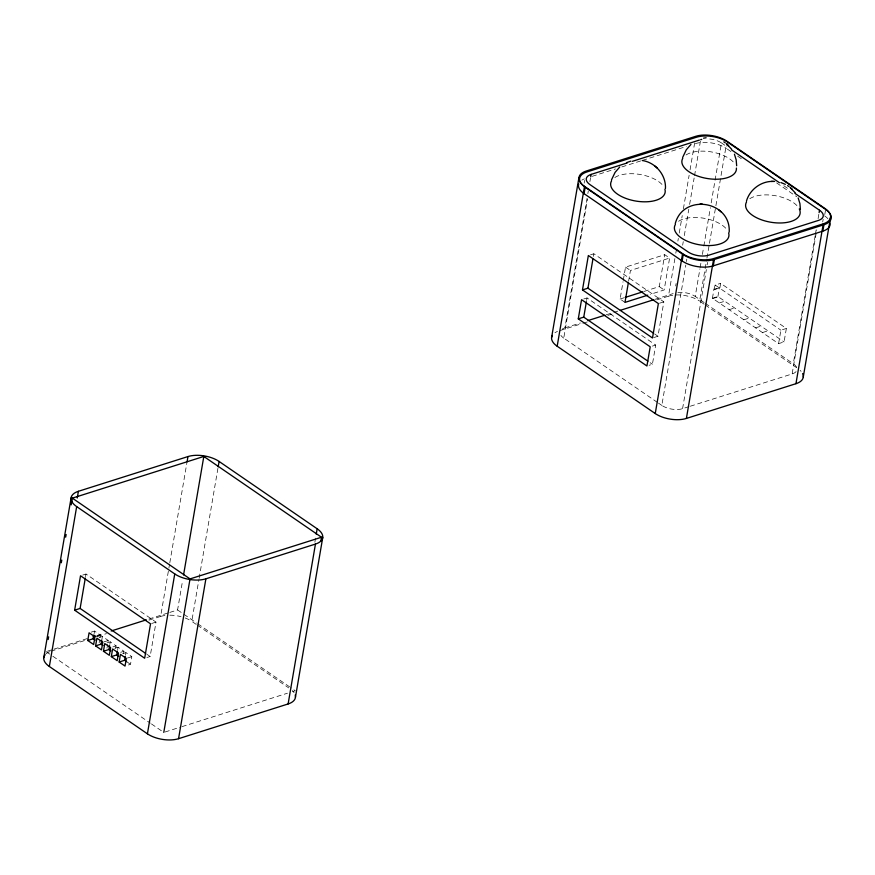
<?xml version="1.0" encoding="UTF-8"?>
<svg xmlns="http://www.w3.org/2000/svg" width="875" height="875" viewBox="0 0 875 875"><rect width="100%" height="100%" fill="white"/><g stroke="black" fill="none" stroke-linecap="round" stroke-linejoin="round"><path stroke-width="0.66" stroke-dasharray="4.38 3.28" d="M85.553 576.68L86.002 574.033L156.023 622.103L150.139 656.502L146.858 657.552M94.117 633.631L94.555 631.072L100.439 635.119L99.127 642.786M101.741 640.303L102.397 636.464L108.281 640.5L107.844 643.059M106.969 648.178L107.625 644.339M109.802 644.405L110.239 641.845L116.123 645.881L115.686 648.441M117.644 649.786L118.081 647.227L123.966 651.273L123.528 653.833M125.497 655.178L125.934 652.619L131.819 656.655L130.506 664.333L127.214 665.372M149.023 620.134L160.628 616.448L169.586 564.058M169.816 562.712L186.812 463.291M169.772 612.423L177.581 609.952L182.645 580.333M196.23 624.4L191.767 621.338L198.888 579.688M199.117 578.342L217.952 468.169M314.869 542.205L315.558 538.18M584.161 183.127L584.62 180.436M562.264 329.109A14.864 7.252 9.7 0 1 564.9 327.895L587.038 198.384M587.858 193.594L588.263 191.188M589.903 181.595L590.516 177.997M657.355 402.358L563.752 338.1L587.53 198.997M593.381 256.419L593.83 253.772L663.852 301.842L657.967 336.241L653.592 337.63M586.6 300.497L587.038 297.938L655.692 345.067L652.411 364.252L649.119 365.291M624.991 302.389L620.091 299.02L623.044 281.739M623.263 280.405L625.537 267.116L664.716 254.691L669.616 258.059L664.169 289.964L650.267 294.372M628.622 281.116L630.448 270.473L669.616 258.059M644.098 291.408L659.258 286.606L664.716 254.691M656.862 299.873L668.456 296.188L674.887 258.573M675.806 253.192L676.495 249.167M677.873 241.106L678.333 238.416M679.252 233.045L682.237 215.578M683.386 208.863L689.128 175.273M690.047 169.892L694.641 143.019M675.686 285.972L676.091 283.566M682.653 245.197L683.266 241.598M684.294 235.605L688.8 209.223M689.62 204.422L694.127 178.041M694.542 175.645L700.481 140.875M689.03 406.623L682.577 408.669A14.864 7.252 9.7 0 1 661.817 405.409L685.803 265.114M686.416 261.516L686.82 259.12M704.134 302.542L695.22 296.417L699.934 268.844M700.131 267.641L700.952 262.85M702.395 254.45L703.413 248.456M703.828 246.061L710.38 207.681M711.2 202.891L721.448 142.931A14.864 7.252 9.7 0 0 706.814 138.83M704.058 304.139L699.606 301.077L706.716 259.427M706.945 258.081L709.242 244.65M709.472 243.305L715.673 207.025M715.903 205.691L726.009 146.562M730.953 151.572L726.491 148.509L727.366 143.391M682.577 408.669L706.355 269.566M707.175 264.775L707.591 262.38M712.436 298.233L713.967 289.286L719.884 287.842L720.65 283.336L786.363 328.453L784.066 341.906L778.586 343.645L712.436 298.233L717.916 296.505L784.066 341.906M713.967 289.286L715.17 285.075L720.65 283.336M717.916 296.505L719.447 287.547M778.586 343.645L780.894 330.181L786.363 328.453M796.567 367.216A14.864 7.252 9.7 0 0 793.286 363.738L815.216 235.43M815.423 234.227L816.244 229.436M818.092 218.641L818.913 213.839M690.309 406.219L792.138 373.942L816.736 230.048M822.708 221.944L823.167 219.253M824.775 214.55L825.65 209.431M592.233 176.312L615.431 168.952M621.884 166.917L641.211 160.781M642.502 160.377L686.328 146.486M590.548 254.811L593.83 253.772M583.756 298.988L587.038 297.938M620.091 299.02L623.875 297.817M564.9 327.895L580.366 322.984M606.145 314.814L612.588 312.78M613.878 312.364L617.739 311.139M655.123 299.294L673.17 293.573M560.186 330.509L582.105 323.564M583.384 323.159L587.256 321.934M607.873 315.394L613.036 313.764M659.466 303.231L663.852 301.842M714.405 289.581L719.884 287.842M712.873 298.539L718.353 296.8M719.305 302.947L724.784 301.208M729.105 309.684L734.584 307.945M652.4 346.106L655.692 345.067M743.816 319.78L749.295 318.041M755.584 327.852L761.064 326.123M762.453 332.566L767.933 330.827M82.709 575.083L86.002 574.033M91.263 632.122L94.555 631.072M47.414 651.219L52.62 649.567M53.922 649.152L89.064 638.006M96.873 635.534L103.381 633.467M148.947 619.03L168.47 612.839M96.053 636.508L100.439 635.119M51.067 651.186L85.87 640.15M97.475 636.475L106.487 633.609M99.105 637.503L102.397 636.464M151.637 623.492L156.023 622.103M103.895 641.889L108.281 640.5M106.958 642.884L110.239 641.845M112.842 646.931L116.123 645.881M114.8 648.277L118.081 647.227M120.684 652.312L123.966 651.273M122.642 653.658L125.934 652.619M127.433 658.044L131.819 656.655M165.091 731.992L180.72 727.038M182.022 726.633L287.448 693.208M292.655 691.556L295.258 690.725L290.784 687.652M721.448 142.931L724.795 145.228M783.858 185.763L788.32 188.825M737.636 156.155L742.098 159.217M776.639 182.93L796.698 196.7M715.17 285.075L780.894 330.181M705.25 303.308L793.286 363.738M705.173 304.905L796.556 367.631M659.258 286.606L664.169 289.964M625.537 267.116L630.448 270.473M654.642 333.955L657.967 336.241M650.158 362.698L652.411 364.252M658.47 403.123L661.817 405.409M177.581 609.952L196.634 623.033M197.75 623.798L289.658 686.886M197.345 625.166L288.728 687.892M146.803 654.216L150.139 656.502M126.58 661.642L130.506 664.333M46.112 651.623L51.712 655.473M52.839 656.239L150.347 723.177M151.462 723.942L161.547 730.866M668.456 296.188A22.302 10.883 9.7 0 1 699.606 301.077M554.947 332.741A22.302 10.883 9.7 0 1 557.484 331.428M800.078 370.322A22.302 10.883 9.7 0 1 801.084 371.372M563.752 338.1A14.864 7.252 9.7 0 1 560.908 335.377M796.075 371.591A14.864 7.252 9.7 0 1 792.138 373.942M677.852 292.469A14.864 7.252 9.7 0 1 695.22 296.417M695.352 143.62A22.302 10.883 9.7 0 1 726.491 148.509M824.556 215.83A22.302 10.883 9.7 0 1 827.969 218.805M581.831 180.173A22.302 10.883 9.7 0 1 584.369 178.861M614.841 177.527A27.584 13.453 9.7 0 1 640.773 174.595A27.584 13.453 9.7 0 1 663.534 186.364M678.584 221.277A27.584 13.453 9.7 0 1 704.517 218.345A27.584 13.453 9.7 0 1 727.278 230.114M749.798 198.702A27.584 13.453 9.7 0 1 775.731 195.77A27.584 13.453 9.7 0 1 798.492 207.539M686.055 154.952A27.584 13.453 9.7 0 1 711.988 152.02A27.584 13.453 9.7 0 1 734.737 163.789M160.628 616.448A22.302 10.883 9.7 0 1 165.714 615.409M169.816 615.191A22.302 10.883 9.7 0 1 181.038 616.667M185.205 617.991A22.302 10.883 9.7 0 1 191.767 621.338M46.058 653.811A22.302 10.883 9.7 0 1 49.656 651.689M292.239 690.583A22.302 10.883 9.7 0 1 294.098 692.738"/><path stroke-width="1.31" d="M665.459 188.355C666.105 174.945 655.452 162.367 642.217 160.508M729.203 232.116C731.019 200.648 683.222 193.233 675.238 223.65M736.663 165.78L736.17 159.808L734.431 154.175M800.417 209.541L799.914 203.558L798.175 197.925M43.761 657.825L71.083 497.941M48.18 639.505L48.639 636.814M61.305 562.767L61.764 560.077M65.669 537.184L66.128 534.494M71.192 504.864L72.352 498.137L203.82 456.455L321.497 537.239L320.808 541.275M77.252 498.017L78.4 491.302L187.961 456.564A22.302 10.883 9.7 0 1 219.1 461.453L317.166 528.773A22.302 10.883 9.7 0 1 315.448 544.075L288.116 703.959L178.555 738.697A22.302 10.883 9.7 0 1 147.416 733.808L49.35 666.488A22.302 10.883 9.7 0 1 45.161 654.708M49.35 666.488L76.672 506.603A22.302 10.883 9.7 0 1 78.4 491.302M74.637 610.181L80.522 575.772L150.544 623.831L144.659 658.241L74.637 610.181L80.117 608.442L145.698 653.45M80.117 608.442L85.323 578.003M87.762 640.489L89.075 632.811L94.959 636.847L93.647 644.525L87.762 640.489L93.242 638.75L95.2 640.095M93.242 638.75L93.898 634.911M95.605 645.87L96.917 638.192L102.802 642.239L101.489 649.906L95.605 645.87L101.084 644.131L103.042 645.477M101.084 644.131L101.741 640.303M103.447 651.263L104.759 643.584L110.644 647.62L109.331 655.298L103.447 651.263L108.927 649.523L110.895 650.869M108.927 649.523L109.583 645.684M111.3 656.644L112.612 648.966L118.497 653.002L117.184 660.68L111.3 656.644L116.78 654.905L118.737 656.25M116.78 654.905L117.425 651.066M119.142 662.025L120.455 654.358L126.339 658.394L125.027 666.072L119.142 662.025L124.622 660.286L126.58 661.642M124.622 660.286L125.278 656.458M187.042 461.945L187.961 456.564M147.416 733.808L174.748 573.923L76.672 506.603M183.564 574.941L203.82 456.455M163.789 732.408L190.028 578.911L321.497 537.239M218.181 466.834L219.1 461.453M178.555 738.697L205.888 578.812L315.448 544.075M316.247 534.144L317.166 528.773M295.433 697.32L322.755 537.436M551.589 337.564L578.922 177.68M557.178 346.227L584.511 186.342A22.302 10.883 9.7 0 1 586.228 171.041L695.789 136.303A22.302 10.883 9.7 0 1 726.928 141.192L825.005 208.512A22.302 10.883 9.7 0 1 823.277 223.814L795.944 383.698L686.394 418.436A22.302 10.883 9.7 0 1 655.244 413.547L557.178 346.227A22.302 10.883 9.7 0 1 552.311 335.42M584.062 193.659L585.156 187.261A22.302 10.883 9.7 0 1 586.884 171.959L696.445 137.233A22.302 10.883 9.7 0 1 727.584 142.111L825.65 209.431A22.302 10.883 9.7 0 1 823.933 224.733L822.839 231.131L713.278 265.869A22.302 10.883 9.7 0 1 682.139 260.98L584.062 193.659A22.302 10.883 9.7 0 1 578.725 183.892M590.723 176.805L591.139 174.398L627.222 162.958M582.477 289.92L588.35 255.511L658.372 303.57L652.498 337.98L582.477 289.92L587.945 288.181L653.527 333.189M578.277 318.861L581.558 299.677L650.212 346.795L646.931 365.98L578.277 318.861L583.756 317.133L647.905 361.156M587.945 288.181L592.922 259.066M583.756 317.133L586.381 301.777M628.403 282.439L624.991 302.389L647.741 295.17M655.244 413.547L682.577 253.662L584.511 186.342M682.139 260.98L683.233 254.581L585.156 187.261M686.394 418.436L713.716 258.552L823.277 223.814M713.278 265.869L714.372 259.47L823.933 224.733M819.109 212.647L819.525 210.241L795.003 193.419M803.261 377.059L829.445 223.836M829.905 221.167L830.594 217.175M611.494 179.889L615.07 172.386L619.73 167.027M682.708 157.314L686.273 149.811L690.944 144.452M746.452 201.075C749.656 189.886 760.55 181.464 772.209 181.398M626.577 162.63L630.842 161.12M632.373 161.328L699.398 140.077M625.144 297.423L642.83 291.812M588.098 320.534L604.855 315.23M620.32 310.319L653.833 299.698M92.969 636.77L95.572 635.95M111.191 630.995L146.344 619.85M703.555 138.184L706.114 137.769M771.236 181.42L774.659 181.42M772.669 181.398L773.413 181.377M700.033 203.995L700.995 203.973M701.455 203.973L702.198 203.952M780.872 182.547L785.367 184.341M723.811 141.87L725.178 142.745M787.555 185.62L788.922 186.506M731.478 149.811L779.406 182.711M72.352 498.137L190.028 578.911M795.364 192.97L789.994 187.294M731.62 149.22L726.239 143.544M721.153 211.98L718.78 209.869M657.409 168.23L655.036 166.119M790.923 188.125L792.367 189.405M727.18 144.375L728.623 145.655M713.716 258.552A22.302 10.883 9.7 0 1 682.577 253.662M802.594 373.614A22.302 10.883 9.7 0 1 795.944 383.698M591.139 174.398A14.864 7.252 9.7 0 0 589.98 184.603L688.056 251.923A14.864 7.252 9.7 0 0 708.816 255.183L818.377 220.445A14.864 7.252 9.7 0 0 819.525 210.241M700.689 139.672A14.864 7.252 9.7 0 1 701.717 139.387M829.927 222.195A22.302 10.883 9.7 0 1 822.839 231.131M714.372 259.47A22.302 10.883 9.7 0 1 683.233 254.581M664.902 189.197A27.584 13.453 9.7 0 1 636.42 201.152A27.584 13.453 9.7 0 1 611.57 180.83M728.645 232.958A27.584 13.453 9.7 0 1 700.164 244.902A27.584 13.453 9.7 0 1 675.314 224.58M799.302 208.95A27.584 13.453 9.7 0 1 772.767 222.523A27.584 13.453 9.7 0 1 746.528 202.005M736.4 168.055A27.584 13.453 9.7 0 1 706.234 178.336A27.584 13.453 9.7 0 1 682.784 158.255M295.214 695.034A22.302 10.883 9.7 0 1 288.116 703.959M205.888 578.812A22.302 10.883 9.7 0 1 174.748 573.923"/></g></svg>
